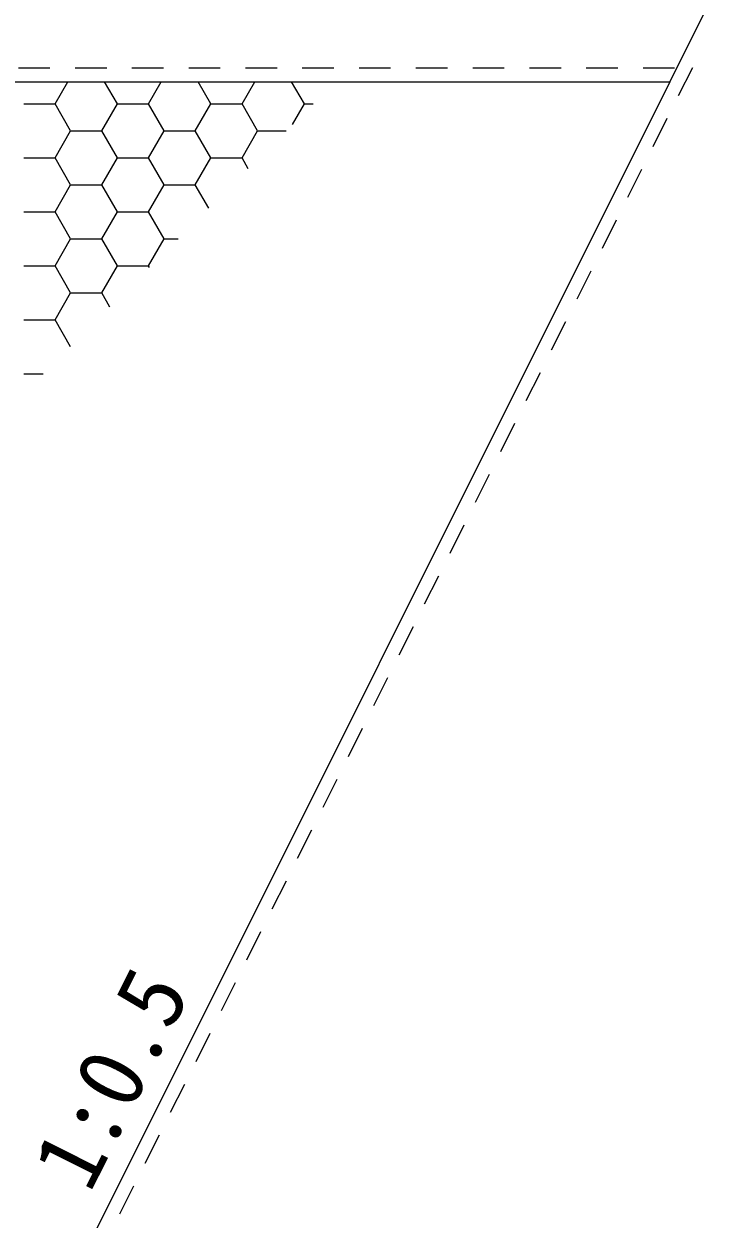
# Model space of a CAD drawing. Units: millimetres at full size, sheet at 1:30; details may follow other scales. Extents: x 47825 to 82541, y -23349 to -5561.
# Drawn here: x 54207 to 54700, y -18725 to -17873 of the extents above; entities that cross this region are included whole.
import ezdxf
from ezdxf.enums import TextEntityAlignment as Align

# ---------------------------------------------------------------- set-up
doc = ezdxf.new("R2010")
doc.units = ezdxf.units.MM
doc.header["$LTSCALE"] = 30
doc.linetypes.add('USER1', pattern=[1.35, 0.75, -0.6])
doc.layers.add('ハッチング', color=7, linetype='Continuous', lineweight=5)
doc.styles.add('ＭＳ ゴシック', font='')
doc.styles.get('ＭＳ ゴシック').set_extended_font_data('MS Gothic')

msp = doc.modelspace()

# ---------------------------------------------------------------- linework, layer by layer
at = {"layer": 'ハッチング', "lineweight": 20}
for p, q in [((54917.33, -17414.6), (54667.33, -17914.6)), ((51237.33, -17914.6), (54667.33, -17914.6)), ((54667.33, -17914.6), (53652.33, -19944.6))]:
    msp.add_line(p, q, dxfattribs=at)
at = {"layer": 'ハッチング'}
for p, q in [((54229, -17930.35), (54238.09, -17914.6)), ((54273.45, -17930.35), (54264.36, -17914.6)), ((54295.67, -17930.35), (54304.77, -17914.6)), ((54340.12, -17930.35), (54331.03, -17914.6)), ((54362.35, -17930.35), (54371.44, -17914.6)), ((54406.8, -17930.35), (54397.71, -17914.6)), ((54206.78, -17930.35), (54229, -17930.35)), ((54240.11, -17949.6), (54229, -17930.35)), ((54262.34, -17949.6), (54273.45, -17930.35)), ((54273.45, -17930.35), (54295.68, -17930.35)), ((54306.79, -17949.6), (54295.67, -17930.35)), ((54329.01, -17949.6), (54340.12, -17930.35)), ((54340.12, -17930.35), (54362.35, -17930.35)), ((54373.46, -17949.6), (54362.35, -17930.35)), ((54398.3, -17945.08), (54406.8, -17930.35)), ((54406.8, -17930.35), (54413.02, -17930.35)), ((54229, -17968.84), (54240.11, -17949.6)), ((54240.11, -17949.6), (54262.34, -17949.6)), ((54273.45, -17968.84), (54262.34, -17949.6)), ((54295.67, -17968.84), (54306.79, -17949.6)), ((54306.79, -17949.6), (54329.01, -17949.6)), ((54340.12, -17968.84), (54329.01, -17949.6)), ((54362.35, -17968.84), (54373.46, -17949.6)), ((54373.46, -17949.6), (54393.78, -17949.6)), ((54206.78, -17968.84), (54229, -17968.84)), ((54240.11, -17988.09), (54229, -17968.84)), ((54262.34, -17988.09), (54273.45, -17968.84)), ((54273.45, -17968.84), (54295.68, -17968.84)), ((54306.79, -17988.09), (54295.67, -17968.84)), ((54329.01, -17988.09), (54340.12, -17968.84)), ((54340.12, -17968.84), (54362.35, -17968.84)), ((54366.81, -17976.56), (54362.35, -17968.84)), ((54229, -18007.34), (54240.11, -17988.09)), ((54240.11, -17988.09), (54262.34, -17988.09)), ((54273.45, -18007.34), (54262.34, -17988.09)), ((54295.67, -18007.34), (54306.79, -17988.09)), ((54306.79, -17988.09), (54329.01, -17988.09)), ((54338.63, -18004.74), (54329.01, -17988.09)), ((54206.78, -18007.34), (54229, -18007.34)), ((54240.11, -18026.59), (54229, -18007.34)), ((54262.34, -18026.59), (54273.45, -18007.34)), ((54273.45, -18007.34), (54295.68, -18007.34)), ((54306.79, -18026.59), (54295.67, -18007.34)), ((54229, -18045.83), (54240.11, -18026.59)), ((54240.11, -18026.59), (54262.34, -18026.59)), ((54273.45, -18045.83), (54262.34, -18026.59)), ((54295.67, -18045.83), (54306.79, -18026.59)), ((54306.79, -18026.59), (54316.79, -18026.59)), ((54206.78, -18045.83), (54229, -18045.83)), ((54240.11, -18065.08), (54229, -18045.83)), ((54262.34, -18065.08), (54273.45, -18045.83)), ((54273.45, -18045.83), (54295.68, -18045.83)), ((54296.36, -18047.02), (54295.67, -18045.83)), ((54229, -18084.33), (54240.11, -18065.08)), ((54240.11, -18065.08), (54262.34, -18065.08)), ((54268.18, -18075.2), (54262.34, -18065.08)), ((54206.78, -18084.33), (54229, -18084.33)), ((54240, -18103.38), (54229, -18084.33)), ((54206.78, -18122.82), (54220.55, -18122.82))]:
    msp.add_line(p, q, dxfattribs=at)
at = {"layer": 'ハッチング', "linetype": 'USER1', "lineweight": 9}
msp.add_lwpolyline([(53352.33, -17904.6), (54683.51, -17904.6), (53708.51, -19854.6), (52196.15, -19854.6), (51221.15, -17904.6), (52552.33, -17904.6)], dxfattribs=at)

# ---------------------------------------------------------------- texts
at = {"layer": 'ハッチング', "style": 'ＭＳ ゴシック'}
msp.add_text('1:0.5', height=47.47, rotation=63.4, dxfattribs=at).set_placement((54268.62, -18624.69), align=Align.MIDDLE_CENTER)

doc.saveas('drawing.dxf')
